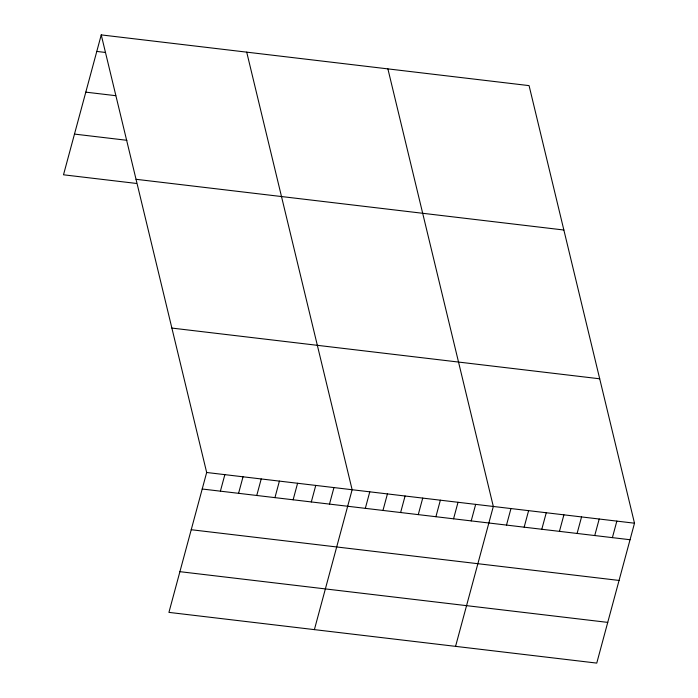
<?xml version="1.0" encoding="UTF-8"?>
<svg xmlns="http://www.w3.org/2000/svg" width="698" height="698" viewBox="0 0 698 698"><rect width="100%" height="100%" fill="white"/><g stroke="black" fill="none" stroke-linecap="round" stroke-linejoin="round"><path stroke-width="1.05" d="M101.245 34.9L206.669 472.485L168.925 612.382L596.755 663.1L634.499 523.203L529.075 85.618L101.245 34.9L63.501 174.797L136.232 183.417M220.394 491.165L224.852 474.64M238.576 493.32L243.035 476.795M256.759 495.484L261.218 478.95M274.942 497.639L279.401 481.105M293.125 499.794L297.584 483.26M311.308 501.949L315.766 485.415M329.491 504.104L333.949 487.57M314.388 629.631L352.132 489.726L246.708 52.141M365.324 508.353L369.783 491.82M382.966 510.439L387.425 493.914M400.617 512.533L405.076 496.008M418.268 514.627L422.726 498.093M435.91 516.721L440.368 500.187M453.56 518.806L458.019 502.281M471.211 520.9L475.67 504.375M455.567 646.365L493.32 506.469L387.896 68.884M506.504 525.088L510.962 508.554M524.154 527.182L528.613 510.648M541.796 529.267L546.264 512.742M559.447 531.361L563.905 514.836M577.098 533.455L581.556 516.921M594.74 535.549L599.207 519.015M612.39 537.635L616.849 521.109M96.786 51.425L105.346 52.446M85.802 92.145L115.755 95.687M74.485 134.086L126.896 140.298M136.04 179.299L563.871 230.017M171.883 328.077L599.713 378.796M206.669 472.485L634.499 523.203M202.211 489.01L630.041 539.729M191.226 529.721L619.056 580.439M179.91 571.671L607.74 622.389"/></g></svg>
